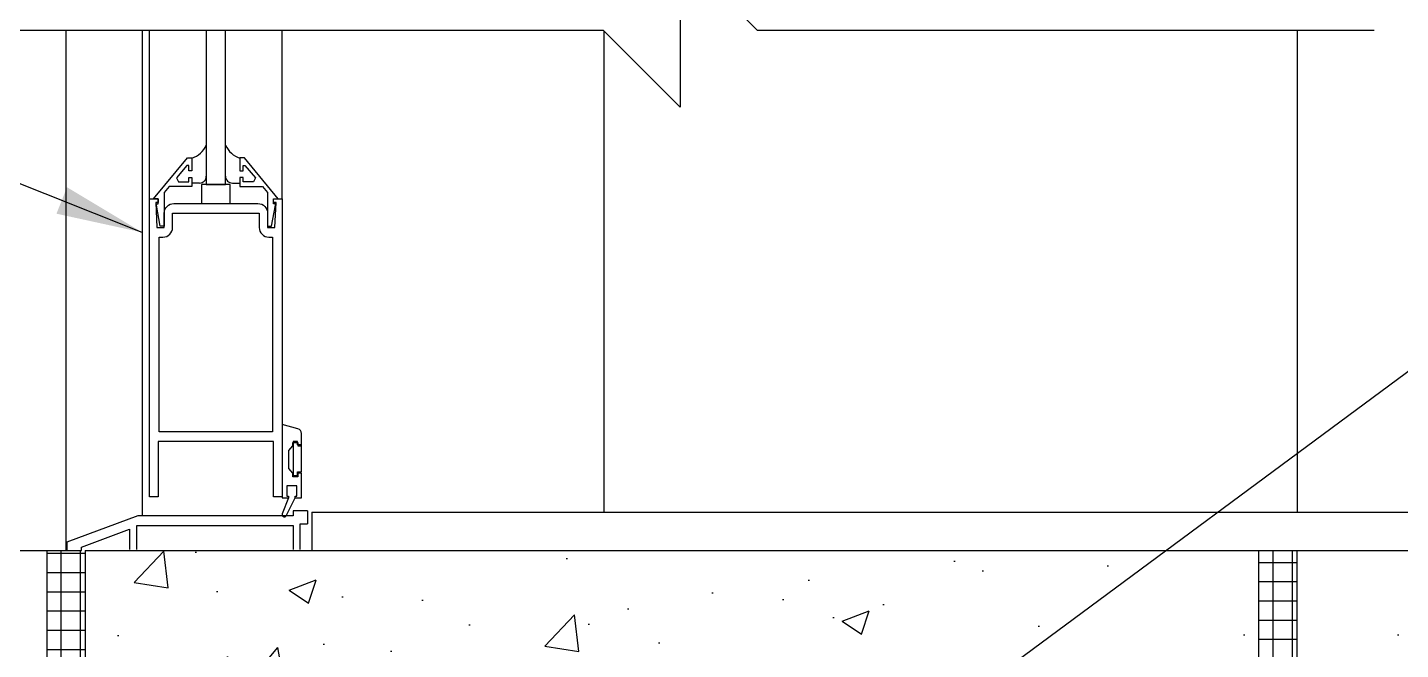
# Model space of a CAD drawing. Header units: inches. Extents: x -6.4 to 46.3, y 55.7 to 149.3.
# Drawn here: x 12.04 to 29.88, y 109.96 to 118.05 of the extents above; entities that cross this region are included whole.
import ezdxf

# ---------------------------------------------------------------- set-up
doc = ezdxf.new("R2010")
doc.units = ezdxf.units.IN
doc.header["$LTSCALE"] = 0.5
doc.header["$MEASUREMENT"] = 0
for name, color, linetype in [('HATCH', 12, 'Continuous'), ('LINE18', 9, 'Continuous'), ('line25', 2, 'Continuous'), ('LINE50', 5, 'Continuous'), ('LINE9', 9, 'Continuous'), ('TEXT', 4, 'Continuous'), ('Web_Edge', 9, 'Continuous')]:
    doc.layers.add(name, color=color, linetype=linetype)
doc.styles.add('DIM', font='romans.shx', dxfattribs={"width": 0.7})
doc.dimstyles.new('ext_12', dxfattribs={"dimscale": 12, "dimtxt": 0.09375, "dimasz": 0.09375, "dimexe": 0.09375, "dimexo": 0.0625, "dimgap": 0.0625, "dimtad": 1, "dimdec": 1, "dimzin": 2, "dimdsep": 46, "dimlunit": 4, "dimtxsty": 'DIM', "dimcen": 0.09, "dimdle": 0.09375, "dimclrt": 4, "dimadec": 0, "dimazin": 0, "dimtfac": 1, "dimtdec": 1, "dimtmove": 1, "dimatfit": 3, "dimfxl": 1, "dimfrac": 2, "dimtolj": 1, "dimtzin": 0, "dimarcsym": 0})

msp = doc.modelspace()

# ---------------------------------------------------------------- hatches: boundary and pattern name
at = {"layer": 'HATCH'}
h = msp.add_hatch(dxfattribs=at)
h.set_pattern_fill('AR-CONC', color=256, scale=0.5)
h.set_pattern_definition([(49.99999999999999, (0, 0), (3.586300913003767, -0.3137606749129755), [0.375, -4.125]), (355, (0, 0), (-0.693756668065, 3.760960668500059), [0.3, -3.3]), (100.45144446, (0.298858405, -0.02614672), (2.89254423363556, 3.447199954843147), [0.3187009599999999, -3.505710559999999]), (46.18420000000001, (0, 1), (5.336206653357862, -0.8275964039653827), [0.5625, -6.1875]), (96.63563549, (0.444683725, 0.931033465), (4.673309728371142, 4.870593003872752), [0.47805171, -5.258568799999999]), (351.1841639899999, (0, 1), (4.673309725273866, 4.870593001349951), [0.45, -4.950000005]), (21, (0.5, 0.75), (2.984535260592308, -2.013094453326694), [0.375, -4.125]), (326.0000000000001, (0.5, 0.75), (1.216576659607909, 3.625750225234265), [0.3, -3.3]), (71.45144474, (0.74871127, 0.58224213), (4.201111883649856, 1.612655764031769), [0.31870095, -3.50571056]), (37.50000000000001, (0, 0), (0.06079927658645334, 1.664469269156557), [0, -3.26, 0, -3.35, 0, -3.3125]), (7.499999999999999, (0, 0), (1.315347687210743, 1.972058559411801), [0, -1.91, 0, -3.185, 0, -1.2625]), (327.5, (-1.115, 0), (2.669112180862045, -0.1127743586718988), [0, -1.25, 0, -3.9, 0, -5.175]), (317.5, (-1.615, 0), (2.915930846711931, 0.5005249116615886), [0, -1.625, 0, -2.59, 0, -3.675])])
h.paths.add_polyline_path([(28.04110146462256, 111.2434074603463), (12.79110146462049, 111.2434074603429), (12.79110146462049, 107.2434074603454), (15.41610146462049, 104.6184074603454), (15.41610146462049, 108.9993598654757), (15.92610044927037, 108.9993598654757), (15.92610100264146, 108.6774190484826, 0.1089334970659778), (16.0787696037306, 108.7906045366487, -0.8344002605570944), (16.29027381248235, 108.6650601233491), (16.27856360651715, 108.643714231675, 2.155403933975303), (16.81721146062266, 108.8381319885549, -1), (17.03080075802249, 109.3492341922438, -0.3112229933496918), (17.7397751740028, 108.3332400483457), (17.73926528293177, 108.1682522255545, 1.661382059454674), (18.30034836726947, 108.5209926118332, -1), (18.51393766465141, 109.0320948155295, -0.3009499255517544), (19.25017797529744, 108.1597974130836, 1.661382059457639), (19.81126105963531, 108.512537799361, 0.05561716192563911), (19.63196284996243, 108.5581083777233, -0.843243235632831), (19.66627932533316, 108.9904296607726, -0.04993240552139375), (20.41610146459544, 109.0548500467443, -0.04993240552137294), (21.1659236038574, 108.9904296607726, -0.8432432356326257), (21.20024007922808, 108.5581083777233, 0.05561716192564616), (21.02094186955518, 108.512537799361, 1.66138205945761), (21.58202495389305, 108.1597974130836, -0.3009499255517574), (22.31826526453909, 109.0320948155295, -1), (22.53185456192101, 108.5209926118332, 1.661382059454636), (23.09293764625872, 108.1682522255545), (23.09248783895292, 108.3137984652844, -0.3161137694332994), (23.80140217116806, 109.3492341922438, -1), (24.01499146856784, 108.8381319885549, 2.1554039339753), (24.55363932267335, 108.643714231675), (24.54192911670814, 108.6650601233491, -0.8343745963366902), (24.75342836198841, 108.7906102438196, 0.1089398156908334), (24.90610508458554, 108.6774176346039), (24.9061050845852, 108.9993598654763), (25.41610146462049, 108.9993598654763), (25.41610146462049, 104.6177981481677), (28.04110146462256, 107.2434074603454)])
h.paths.add_polyline_path([(20.33985557850164, 107.250054434494, 0.2256517540596174), (19.96485557849925, 107.6250544345006), (16.30110607241466, 107.6250544345006, 0.2256517540553913), (15.92610607241668, 107.2500544345024), (15.92610607241668, 106.4092485298561, 0.2256517540570182), (16.30110607241826, 106.0342485298566), (19.96485557849917, 106.0342485298566, 0.2256517540590765), (20.33985557850119, 106.4092485298619)], flags=17)
h.paths.add_polyline_path([(20.33985557850119, 105.4686269403937, 0.2256517540590764), (19.96485557849917, 105.843626940399), (16.30110607241826, 105.843626940399, 0.2256517540570157), (15.92610607241668, 105.4686269403995), (15.92610607241668, 104.6278210357532, 0.2256517540553936), (16.30110607241466, 104.2528210357549), (19.96485557849925, 104.252821035755, 0.2256517540596178), (20.33985557850164, 104.6278210357615)])
h.paths.add_polyline_path([(24.53110508458526, 105.843626940399), (20.86735557850681, 105.8436269403989, 0.2256517540585704), (20.49235557850179, 105.4686269403982), (20.49235557850134, 104.6278210357532, 0.2256517540542014), (20.86735557849586, 104.252821035755), (24.53110508458886, 104.252821035755, 0.2256517540559349), (24.90610508458721, 104.6278210357545), (24.90610508458721, 105.4686269403982, 0.2256517540575599)])
h.paths.add_polyline_path([(24.90610508458721, 107.2500544345011, 0.2256517540559348), (24.53110508458886, 107.6250544345006), (20.86735557849586, 107.6250544345006, 0.2256517540542013), (20.49235557850134, 107.2500544345024), (20.49235557850179, 106.4092485298574, 0.2256517540585337), (20.86735557850673, 106.0342485298567), (24.53110508458526, 106.0342485298566, 0.22565175405756), (24.90610508458721, 106.4092485298574)], flags=17)
h.paths.add_polyline_path([(24.90610508458604, 101.9310574603644), (24.78610508459778, 102.1310574603458), (24.78610508459778, 102.243407460346), (24.78610508459778, 102.3557574603459), (24.90610508458612, 102.5557574603274), (24.9061050845863, 103.9171973367759, 0.2681384484803453), (24.74495442273478, 104.065320852892), (16.08725673427045, 104.065320852892, 0.268155850466637), (15.92610182684038, 103.9171837807234), (15.92610182684038, 102.555750823351), (16.04609784464319, 102.3557574603454), (16.04609784464319, 102.2434074603451), (16.04609784464319, 102.1310574603453), (15.92610182684038, 101.9310640973397), (15.92610182684038, 100.5696311399673, 0.2681558504666361), (16.08725673427045, 100.4214940677987), (24.74495442273478, 100.4214940677987, 0.2681384484784776), (24.90610508458585, 100.5696175839133)])
h.paths.add_polyline_path([(20.33985557850164, 99.85899388492919, 0.2256517540596186), (19.96485557849925, 100.2339938849358), (16.30110607241466, 100.2339938849358, 0.2256517540553916), (15.92610607241668, 99.8589938849375), (15.92610607241668, 99.01818798029126, 0.2256517540569806), (16.30110607241818, 98.64318798029171), (19.96485557849917, 98.64318798029171, 0.2256517540590774), (20.33985557850119, 99.01818798029703)])
h.paths.add_polyline_path([(20.33985557850119, 98.07756639082882, 0.2256517540590772), (19.96485557849917, 98.45256639083414), (16.30110607241818, 98.45256639083414, 0.2256517540569813), (15.92610607241668, 98.0775663908346), (15.92610607241668, 97.23676048618836, 0.2256517540553919), (16.30110607241466, 96.86176048619006), (19.96485557849925, 96.8617604861901, 0.225651754059619), (20.33985557850164, 97.23676048619666)])
h.paths.add_polyline_path([(24.90610508458721, 98.07756639083331, 0.2256517540575587), (24.53110508458526, 98.45256639083414), (20.86735557850681, 98.45256639083408, 0.2256517540585711), (20.49235557850179, 98.0775663908333), (20.49235557850134, 97.23676048618836, 0.2256517540542002), (20.86735557849585, 96.86176048619018), (24.53110508458885, 96.8617604861901, 0.2256517540559358), (24.90610508458721, 97.23676048618964)])
h.paths.add_polyline_path([(24.90610508458721, 99.85899388493621, 0.2256517540559339), (24.53110508458886, 100.2339938849358), (20.86735557849586, 100.2339938849357, 0.2256517540542022), (20.49235557850134, 99.85899388493753), (20.49235557850179, 99.01818798029257, 0.2256517540585692), (20.86735557850681, 98.64318798029177), (24.53110508458526, 98.64318798029171, 0.2256517540575601), (24.90610508458721, 99.01818798029252)])
h.paths.add_polyline_path([(25.41610146462049, 147.9355652732876), (21.5239235722286, 147.9355468317086), (20.5239235722286, 148.9355468317086), (20.5239235722286, 146.9355468317086), (19.52392357222859, 147.9355468317086), (15.41610146462049, 147.9355663787989), (15.41610146462059, 145.9446424386532, 0.08841615068729926), (15.56210446148125, 145.8473307461979), (15.65210446148181, 145.8473307462048), (15.65210446148453, 145.8056046862807, -0.2490694201798243), (15.76210446150058, 145.5984815345112), (15.76210446150422, 145.5309815345011, -0.4142135623889365), (15.6996044615042, 145.4684815344978), (15.65210446150636, 145.4684815344978), (15.65210446151091, 145.3984815344978), (15.75710446149561, 145.3984815344978, -0.1686720397611487), (15.94308551739197, 145.2488985855475, 0.1744501189766623), (16.35051856137165, 144.9530915005419), (17.9313141373583, 144.6001322878422, 0.05497433642747015), (18.25818459596336, 144.5640843715154), (20.41610557850377, 144.5640843715154), (22.57402656104419, 144.5640843715154, 0.05497433642746687), (22.90089701964924, 144.6001322878422), (24.48169259563592, 144.953091500542, 0.1744501189771704), (24.88912563961639, 145.2488985855487, -0.1686720397600685), (25.07510669551192, 145.3984815344978), (25.18010669549663, 145.3984815344978), (25.18010669550117, 145.4684815344978), (25.13260669550334, 145.4684815344978, -0.4142135623889656), (25.07010669550332, 145.5309815345011), (25.07010669550696, 145.5984815345112, -0.2490694201798176), (25.180106695523, 145.8056046862807), (25.18010669552573, 145.8473307462048), (25.27010669552628, 145.8473307461979, 0.08841040744989322), (25.41610146462059, 145.94463455169)])
h = msp.add_hatch(dxfattribs=at)
h.set_pattern_fill('NET', color=256, scale=2, style=0)
h.set_pattern_definition([(0, (-108.771207325515, -46.54236656336546), (0, 0.25), []), (90, (-108.771207325515, -46.54236656336546), (-0.25, 1.530808498934192e-17), [])])
h.paths.add_polyline_path([(12.79110146462049, 107.9480689540804), (12.29110146462049, 108.082043550296), (12.29110146462049, 105.3779266418486), (12.79110146462049, 105.3943762387706)])
h.paths.add_polyline_path([(12.79110146462049, 110.1445082799606), (12.29110146462049, 110.233775676719), (12.29110146462049, 108.082043550296), (12.79110146462049, 107.9480689540804)])
h.paths.add_polyline_path([(12.79110146462049, 111.2434074603455), (12.29110146462049, 111.2434074603455), (12.29110146462049, 110.233775676719), (12.79110146462049, 110.1445082799606)])
h = msp.add_hatch(dxfattribs=at)
h.set_pattern_fill('NET', color=256, scale=2, style=0)
h.set_pattern_definition([(0, (-93.02120732551501, -46.66024029613156), (0, 0.25), []), (90, (-93.02120732551501, -46.66024029613156), (-0.25, 1.530757942277972e-17), [])])
h.paths.add_polyline_path([(28.54110146462256, 111.2434074603453), (28.04110146462256, 111.2434074603454), (28.04110146462262, 107.2427981481698), (28.07600893578541, 107.2434074603454), (28.54110146462256, 107.2434074603454)])
h = msp.add_hatch(dxfattribs=at)
h.set_pattern_fill('AR-CONC', color=256, scale=0.5, style=0)
h.set_pattern_definition([(49.99999999999999, (2, 0), (3.586300913003767, -0.3137606749129755), [0.375, -4.125]), (355, (2, 0), (-0.693756668065, 3.760960668500059), [0.3, -3.3]), (100.4514, (2.2988584, -0.0261467), (2.892546908570108, 3.447197710304768), [0.31870095, -3.50571056]), (46.18420000000001, (2, 1), (5.336205243128222, -0.8275950716450904), [0.5625, -6.1875]), (96.6356, (2.444683725, 0.931033465), (4.673313527743517, 4.870589354502209), [0.47805144, -5.258565]), (351.1842, (2, 1), (4.673309725668136, 4.870593004626623), [0.45, -4.95]), (21, (2.5, 0.75), (2.984535260592308, -2.013094453326694), [0.375, -4.125]), (326.0000000000001, (2.5, 0.75), (1.216576659607909, 3.625750225234265), [0.3, -3.3]), (71.4514, (2.748711165, 0.58224197), (4.20111314290745, 1.612652483549762), [0.31870095, -3.50571056]), (37.50000000000001, (2, 0), (0.06079927658645334, 1.664469269156557), [0, -3.26, 0, -3.35, 0, -3.3125]), (7.499999999999999, (2, 0), (1.315347687210743, 1.972058559411801), [0, -1.91, 0, -3.185, 0, -1.2625]), (327.5, (0.885, 0), (2.669112180862045, -0.112774358671899), [0, -1.25, 0, -3.9, 0, -5.175]), (317.5, (0.385, 0), (2.915930846711931, 0.5005249116615882), [0, -1.625, 0, -2.59, 0, -3.675])])
h.paths.add_polyline_path([(37.73862099734205, 107.2434253044855), (37.73862099734205, 108.2434074603455), (38.73862099734205, 109.2434074603454), (36.73862099734205, 109.2434074603454), (37.73862099734205, 110.2434074603454), (37.73862099734205, 111.2434074603454), (28.54110146462256, 111.2434074603454), (28.54110146462256, 107.2428304840837)])

# ---------------------------------------------------------------- linework, layer by layer
at = {"layer": 'HATCH', "color": 12}
for p, q in [((13.62777059081546, 115.8191607942948), (13.62777059081546, 118.0103295753604)), ((15.35177059081545, 115.8191607942948), (15.35177059081545, 118.0103295753604)), ((19.53198032798318, 118.0022728196056), (19.53198032798318, 111.7434074603454)), ((14.27572025418883, 116.0225975042949), (14.17727059081545, 116.0225975042949)), ((14.70382092744208, 116.0225975042949), (14.80227059081545, 116.0225975042949))]:
    msp.add_line(p, q, dxfattribs=at)
for centre, radius, start, end in [((14.08633318119558, 116.6395608914314), 0.3052597050116449, 287.3296553404543, 335.8014887727912), ((14.89320800043532, 116.6395608914314), 0.3052597050116449, 204.1985112272062, 252.6703446595455), ((14.27572030081544, 116.1116477942948), 0.08905028999999963, 269.9999700000002, 0), ((14.70382088081544, 116.1116477942948), 0.08905028999999963, 180, 270.0000299999998)]:
    msp.add_arc(centre, radius, start, end, dxfattribs=at)
at = {"layer": 'LINE18'}
for p, q in [((14.36477059081545, 118.0103295753604), (14.36477059081545, 116.0066607942948)), ((14.61477059081545, 116.0066607942948), (14.61477059081545, 118.0103295753604)), ((14.36477059081545, 116.0066607942948), (14.61477059081545, 116.0066607942948)), ((13.47628959081544, 111.6962931869828), (12.55441559081544, 111.3525451869828)), ((15.49191559081544, 111.6962931869828), (13.47628959081544, 111.6962931869828)), ((15.67941559081544, 111.7587931869828), (15.49191559081544, 111.7587931869828)), ((15.49191559081544, 111.7587931869828), (15.49191559081544, 111.6962931869828)), ((15.67941559081544, 111.7587931869828), (15.67941559081544, 111.5910611869828)), ((12.74191559081544, 111.2890531869828), (13.36691559081544, 111.5221041869828)), ((13.36691559081544, 111.5221041869828), (13.36691559081544, 111.2587931869828)), ((13.46066359081544, 111.2587931869828), (13.46066359081544, 111.5712931869828)), ((13.46066359081544, 111.5712931869828), (15.49191559081544, 111.5712931869828)), ((15.49191559081544, 111.5712931869828), (15.49191559081544, 111.2587931869828)), ((15.58566359081544, 111.2587931869828), (15.58566359081544, 111.5910611869828)), ((15.58566359081544, 111.5910611869828), (15.67941559081544, 111.5910611869828)), ((12.55441559081544, 111.3525451869828), (12.55441559081544, 111.2434074603435)), ((12.74191559081544, 111.243407460343), (12.74191559081544, 111.2890531869828))]:
    msp.add_line(p, q, dxfattribs=at)
for points in [[(13.71677059081546, 115.7351607942948), (13.71677059081546, 115.7551607942948), (13.73977059081545, 115.7551607942948), (13.73977059081545, 115.8191607942948), (13.67964961052706, 115.8191607942948), (14.11927059081543, 116.3491607942948), (14.17727059081545, 116.3491607942948), (14.17727059081545, 116.1801607942948), (14.13727059081546, 116.1801607942948), (14.13727059081546, 116.2524207382924), (14.11380966828497, 116.2524207382924), (13.9772959279459, 116.0897299978048), (14.00180935012571, 116.0371607942948), (14.13727059081546, 116.0371607942948), (14.13727059081546, 116.0961607942948), (14.17727059081545, 116.0961607942948), (14.17727059081545, 115.9781607942948), (13.88367825042994, 115.9781607942948), (13.81777059081546, 115.8996151041698), (13.81777059081546, 115.4631607942948), (13.76577059081546, 115.4631607942948)], [(15.23977059081545, 115.7551607942948), (15.23977059081545, 115.8191607942948), (15.29989157110384, 115.8191607942948), (14.86027059081545, 116.3491607942948), (14.80227059081545, 116.3491607942948), (14.80227059081545, 116.1801607942948), (14.84227059081545, 116.1801607942948), (14.84227059081545, 116.2524207382924), (14.86573151334593, 116.2524207382924), (15.002245253685, 116.0897299978048), (14.9777318315052, 116.0371607942948), (14.84227059081545, 116.0371607942948), (14.84227059081545, 116.0961607942948), (14.80227059081545, 116.0961607942948), (14.80227059081545, 115.9781607942948), (15.09586293120097, 115.9781607942948), (15.16177059081545, 115.8996151041698), (15.16177059081545, 115.4631607942948), (15.21377059081544, 115.4631607942948), (15.26277059081545, 115.7351607942948), (15.26277059081545, 115.7551607942948)], [(15.60177059081545, 112.2671607942948), (15.60177059081545, 112.6181607942948), (15.54877059081545, 112.6181607942948), (15.54877059081545, 112.6641607942948), (15.49277059081547, 112.6641607942948), (15.49277059081547, 112.2211607942948), (15.54877059081545, 112.2211607942948), (15.54877059081545, 112.2671607942948)]]:
    msp.add_lwpolyline(points, close=True, dxfattribs=at)
for points in [[(14.67727059081545, 115.7566607942948), (14.67727059081545, 116.0066607942948), (14.30227059081545, 116.0066607942948), (14.30227059081545, 115.7566607942948)], [(15.52177059081546, 111.9290307942948), (15.60177059081545, 111.9290307942948), (15.60177059081545, 112.2490307942948), (15.55277059081547, 112.2490307942948), (15.55277059081547, 112.2040307942948), (15.48777059081547, 112.2040307942948), (15.48777059081547, 112.2510307942948), (15.43777059081546, 112.3120307942948), (15.43777059081546, 112.5430307942948), (15.48777059081547, 112.6040307942948), (15.48777059081547, 112.6510307942948), (15.55277059081547, 112.6510307942948), (15.55277059081547, 112.6060307942948), (15.60177059081545, 112.6060307942948), (15.60177059081545, 112.7660307942948), (15.59877059081546, 112.7860307942948), (15.58877059081547, 112.8030307942948), (15.57477059081546, 112.8170307942948), (15.55577059081546, 112.8260307942948), (15.35177059081545, 112.8810307942948), (15.35177059081545, 111.9290307942948), (15.43177059081543, 111.9290307942948), (15.35077059081547, 111.7200307942948), (15.34877059081546, 111.7090307942948), (15.35577059081547, 111.6900307942948), (15.37077059081545, 111.6810307942948), (15.38877059081545, 111.6820307942948), (15.40277059081544, 111.6960307942948), (15.52177059081546, 111.9290307942948), (15.52177059081546, 111.9510307942948), (15.54177059081545, 111.9510307942948), (15.54177059081545, 112.0860307942948), (15.41177059081545, 112.0860307942948), (15.41177059081545, 111.9510307942948), (15.43177059081543, 111.9510307942948), (15.43177059081543, 111.9290307942948)]]:
    msp.add_lwpolyline(points, dxfattribs=at)
for points in [[(15.23977059081545, 115.8191607942948), (15.35177059081545, 115.8191607942948), (15.35177059081545, 111.9441607942948), (15.23977059081545, 111.9441607942948), (15.23977059081545, 112.6629107942948), (13.73977059081545, 112.6629107942948), (13.73977059081545, 111.9441607942948), (13.62777059081546, 111.9441607942948), (13.62777059081546, 115.8191607942948), (13.73977059081545, 115.8191607942948), (13.73977059081545, 115.7691607942948), (13.70777059081544, 115.7691607942948), (13.72402059081546, 115.4451607942948), (13.81777059081546, 115.4451607942948), (13.81777059081546, 115.6316607942948, -0.4142135623730951), (13.94277059081546, 115.7566607942948), (15.03677059081545, 115.7566607942948, -0.4142135623730951), (15.16177059081545, 115.6316607942948), (15.16177059081545, 115.4451607942948), (15.25552059081545, 115.4451607942948), (15.27177059081546, 115.7691607942948), (15.23977059081545, 115.7691607942948)], [(13.75277059081546, 112.7879107942948), (13.75277059081546, 115.3201607942948), (13.80177059081544, 115.3201607942948, 0.4142135623730948), (13.92677059081544, 115.4451607942948), (13.92677059081544, 115.6316607942948), (15.05277059081547, 115.6316607942948), (15.05277059081547, 115.4451607942948, 0.4142135623730951), (15.17777059081547, 115.3201607942948), (15.22677059081545, 115.3201607942948), (15.22677059081545, 112.7879107942948), (13.75277059081546, 112.7879107942948)]]:
    msp.add_lwpolyline(points, format="xyb", close=True, dxfattribs=at)
at = {"layer": 'line25', "color": 12}
msp.add_line((13.53210523831217, 118.0103295753604), (13.53210523831216, 111.6962931869828), dxfattribs=at)
at = {"layer": 'line25'}
for p, q in [((12.29110146462049, 111.2434074603455), (12.29110146462049, 105.3779266418486)), ((28.04110146462256, 107.2427981481697), (28.04110146462256, 111.2434074603454)), ((28.54110146462256, 107.2434074603454), (28.54110146462256, 111.2434074603454))]:
    msp.add_line(p, q, dxfattribs=at)
at = {"layer": 'LINE50'}
for p, q in [((8.103601464622589, 111.2434074603454), (12.74191559081544, 111.243407460343)), ((12.7911014646208, 111.2434074603429), (28.04110146462256, 111.2434074603463)), ((12.79110146462049, 111.2434074603455), (12.79110146462049, 93.24340746034552)), ((28.04110146462256, 111.2434074603454), (37.73862099734205, 111.2434074603454))]:
    msp.add_line(p, q, dxfattribs=at)
at = {"layer": 'LINE9'}
for p, q in [((20.52392357222841, 119.0103295753604), (20.52392357222841, 117.0103295753604)), ((20.52392357222841, 119.0103295753604), (21.52392357222841, 118.0103295753604)), ((11.54110146462049, 118.0103295753604), (19.52392357222838, 118.0103295753604)), ((12.54110146462049, 118.0103295753604), (12.54110146462049, 111.2434074603454)), ((20.52392357222841, 117.0103295753604), (19.52392357222841, 118.0103295753604)), ((21.52392357222841, 118.0103295753604), (29.54110146462147, 118.0103295753604)), ((28.54110146462146, 118.0103295753604), (28.54110146462147, 111.7434074603454))]:
    msp.add_line(p, q, dxfattribs=at)
at = {"layer": 'Web_Edge'}
for q in [(37.73862099734205, 111.7434074603454), (15.73773419892818, 111.2434074603454)]:
    msp.add_line((15.73773419892818, 111.7434074603454), q, dxfattribs=at)

# ---------------------------------------------------------------- leaders
at = {"layer": 'TEXT'}
for points in [[(13.53210523831216, 115.3817470897762), (0.7794078103465409, 120.4440060348265), (-0.7262191507146554, 120.4440060348265)], [(22.71896632682101, 108.1960092469727), (32.28372500987037, 115.2838445702271), (40.95900011571705, 115.2838445702272)]]:
    msp.add_leader(points, dimstyle='ext_12', override={"dimgap": 0.0625, "dimtad": 0}, dxfattribs=at)

doc.saveas('drawing.dxf')
